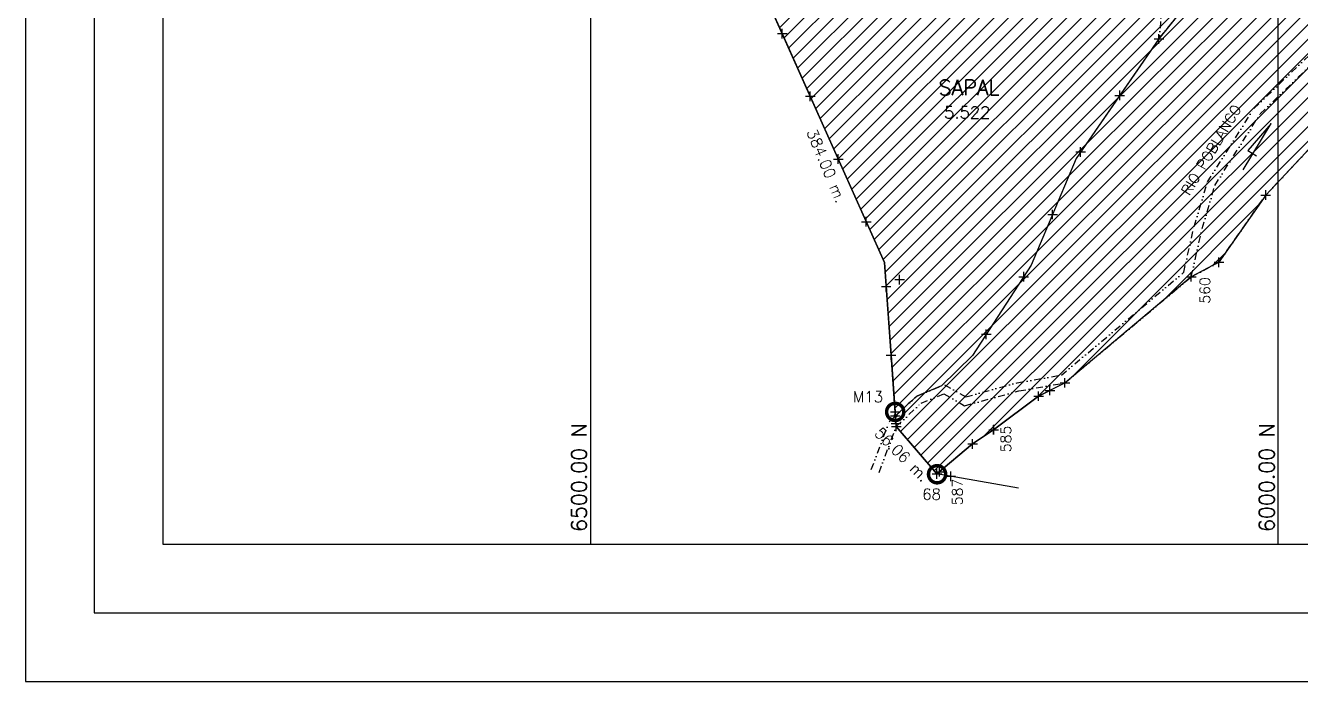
# Model space of a CAD drawing. Extents: x 14987 to 28539, y 5455 to 9112.
# Drawn here: x 22785 to 23712, y 5455 to 5932 of the extents above; entities that cross this region are included whole.
import ezdxf
from ezdxf.enums import TextEntityAlignment as Align

# ---------------------------------------------------------------- set-up
doc = ezdxf.new("R2010")
doc.units = 0
doc.header["$LTSCALE"] = 10
doc.header["$MEASUREMENT"] = 0
doc.header["$PDMODE"] = 2
doc.header["$PDSIZE"] = 3.5
doc.linetypes.add('DASHDOT', pattern=[1, 0.5, -0.25, 0, -0.25])
doc.linetypes.add('DIVIDE', pattern=[1.25, 0.5, -0.25, 0, -0.25, 0, -0.25])
for name, color, linetype in [('AREA', 2, 'Continuous'), ('CANO', 5, 'DIVIDE'), ('CERCO', 2, 'Continuous'), ('COORD', 8, 'Continuous'), ('COORDENADAS', 1, 'Continuous'), ('COTA', 7, 'Continuous'), ('HOJA', 8, 'Continuous'), ('LINEA', 7, 'Continuous'), ('MOJON', 2, 'Continuous'), ('PL', 3, 'Continuous'), ('PUA', 1, 'Continuous'), ('R', 1, 'Continuous'), ('r-100', 6, 'Continuous'), ('R-100B', 6, 'Continuous'), ('R60', 2, 'Continuous'), ('R80', 2, 'Continuous'), ('RASTROJO', 2, 'DASHDOT')]:
    doc.layers.add(name, color=color, linetype=linetype)
doc.styles.add('textstyle4', font='')
doc.styles.get('textstyle4').set_extended_font_data('simplex')
pattern_1 = [(45, (2299.249, 0), (-5.3033009, 5.3033009), [])]

msp = doc.modelspace()

# ---------------------------------------------------------------- hatches: boundary and pattern name
at = {"layer": 'COORDENADAS', "true_color": 0x0075eb, "transparency": 33554687}
h = msp.add_hatch(dxfattribs=at)
h.set_pattern_fill('LINE', color=150, scale=60, angle=45, style=0, pattern_type=0)
h.set_pattern_definition(pattern_1)
h.paths.add_polyline_path([(23227.91, 6248.39), (23267.41, 6275.77), (23283.1, 6315.57), (23297.72, 6330.15), (23322.8, 6341.46), (23433.73, 6337.38), (23465.29, 6328.24), (23500.96, 6312.99), (23509.51, 6280.25), (23512, 6264.91), (23501.01, 6208.98), (23531.79, 6145.09), (23653.2, 6209.88), (23722.21, 6247.54), (23750.44, 6235.27), (23766.5, 6222.46), (23854.37, 6207.07), (23872.42, 6188.46), (23880.59, 6158.36), (23874.2, 6118.43), (23806.35, 6098.49), (23785.01, 6075.02), (23759.46, 6062.55), (23733.86, 6068.12), (23707.66, 6054.44), (23667.9, 5995.45), (23609.13, 5922.19), (23548.94, 5835.22), (23516.35, 5757.66), (23473.48, 5691.71), (23451.06, 5669.67), (23432.98, 5662.34), (23429.32, 5658.91), (23426.83, 5656.57), (23419.25, 5649.47), (23417.53, 5647.85), (23417.12, 5653.5), (23414.34, 5692.15), (23409.5, 5759.56), (23314.75, 5971.79), (23251.22, 6168.73)], flags=0)
at = {"layer": 'COORDENADAS', "true_color": 0x00753b, "transparency": 33554687}
h = msp.add_hatch(dxfattribs=at)
h.set_pattern_fill('LINE', color=116, scale=60, angle=45, style=0, pattern_type=0)
h.set_pattern_definition(pattern_1)
h.paths.add_polyline_path([(23417.53, 5647.85), (23432.98, 5662.34), (23451.06, 5669.67), (23473.48, 5691.71), (23516.35, 5757.66), (23548.94, 5835.22), (23609.13, 5922.19), (23667.9, 5995.45), (23707.66, 6054.44), (23732.95, 6068.32), (23759.46, 6062.55), (23785.01, 6075.02), (23806.35, 6098.49), (23874.2, 6118.43), (23964.86, 6004.63), (23944.17, 5966.29), (23855.43, 5896.22), (23823.61, 5882.78), (23786.28, 5876.03), (23722.98, 5847.01), (23686.91, 5808.62), (23652.82, 5759.69), (23632.7, 5749.09), (23540.99, 5672.02), (23521.61, 5662.24), (23488.9, 5637.74), (23473.68, 5627.46), (23447.65, 5605.68), (23418.08, 5640.16)], flags=0)

# ---------------------------------------------------------------- linework, layer by layer
at = {"layer": 'AREA'}
for p in [(23686.91, 5808.62), (23652.82, 5759.69), (23420.56, 5747.07), (23632.7, 5749.09), (23540.81, 5671.93), (23521.61, 5662.24), (23417.35, 5650.78), (23417.53, 5647.85), (23417.53, 5647.85), (23417.53, 5647.85), (23418.08, 5640.16), (23488.9, 5637.74), (23473.68, 5627.46), (23447.65, 5605.68)]:
    msp.add_point(p, dxfattribs=at)
at = {"layer": 'CANO', "color": 152, "true_color": 0x2a7dc6}
for points in [[(23399.97, 5608.88), (23412.96, 5643.57), (23432.98, 5662.34), (23453.27, 5670.57), (23468.66, 5661.72), (23506.01, 5671.96), (23538.19, 5677.55), (23627.29, 5752.37), (23634.75, 5785.78), (23644.39, 5818.11), (23678.2, 5871.52), (23732.26, 5923.67)], [(23405.58, 5606.78), (23418.08, 5640.16), (23436.26, 5657.21), (23452.81, 5663.92), (23467.84, 5655.29), (23507.32, 5666.11), (23540.81, 5671.93), (23632.7, 5749.09), (23640.55, 5784.27), (23649.89, 5815.61), (23682.88, 5867.71), (23738.5, 5921.37)]]:
    msp.add_lwpolyline(points, dxfattribs=at)
at = {"layer": 'CERCO'}
for points in [[(23314.75, 5971.79), (23409.5, 5759.56), (23418.08, 5640.16), (23447.65, 5605.68), (23473.68, 5627.46), (23488.9, 5637.74), (23521.61, 5662.24), (23540.81, 5671.93)], [(23609.33, 5922.47), (23548.94, 5835.22), (23516.35, 5757.66), (23473.48, 5691.71), (23451.06, 5669.67)], [(23506.97, 5595.33), (23447.65, 5605.68)]]:
    msp.add_lwpolyline(points, dxfattribs=at)
at = {"layer": 'COORD'}
for p, q in [((23195.7, 9011.95), (23195.7, 5554.59)), ((23695.7, 9011.95), (23695.7, 5554.59))]:
    msp.add_line(p, q, dxfattribs=at)
at = {"layer": 'COORDENADAS'}
for p, q in [((23195.7, 5654.59), (23195.7, 5554.59)), ((23695.7, 5654.59), (23695.7, 5554.59))]:
    msp.add_line(p, q, dxfattribs=at)
at = {"layer": 'COTA'}
msp.add_circle((23417.53, 5647.85), 1, dxfattribs=at)
at = {"layer": 'HOJA'}
for points in [[(23722.98, 5847.01), (23686.91, 5808.62), (23652.82, 5759.69), (23632.7, 5749.09), (23540.99, 5672.02), (23521.61, 5662.24), (23488.9, 5637.74), (23473.68, 5627.46), (23447.65, 5605.68), (23418.08, 5640.16), (23417.53, 5647.85), (23417.12, 5653.5), (23414.34, 5692.15), (23409.5, 5759.56), (23314.75, 5971.79), (23251.22, 6168.73), (23227.91, 6248.39)], [(23733.86, 6068.12), (23707.66, 6054.44), (23667.9, 5995.45), (23609.13, 5922.19), (23548.94, 5835.22), (23516.35, 5757.66), (23473.48, 5691.71), (23451.06, 5669.67), (23432.98, 5662.34), (23429.32, 5658.91), (23426.83, 5656.57), (23419.25, 5649.47), (23417.53, 5647.85), (23417.12, 5653.5), (23414.34, 5692.15), (23409.5, 5759.56), (23314.75, 5971.79), (23251.22, 6168.73), (23227.91, 6248.39)]]:
    msp.add_lwpolyline(points, dxfattribs=at)
at = {"layer": 'LINEA', "color": 1, "elevation": 96}
msp.add_lwpolyline([(27774.34, 5454.59), (27774.34, 9111.95), (22784.72, 9111.95), (22784.72, 5454.59)], close=True, dxfattribs=at)
at = {"layer": 'LINEA', "color": 2, "elevation": 96}
msp.add_lwpolyline([(27724.34, 5504.59), (27724.34, 9061.95), (22834.72, 9061.95), (22834.72, 5504.59)], close=True, dxfattribs=at)
at = {"layer": 'LINEA', "color": 7, "elevation": 96}
msp.add_lwpolyline([(27674.34, 5554.59), (27674.34, 9011.95), (22884.72, 9011.95), (22884.72, 5554.59)], close=True, dxfattribs=at)
at = {"layer": 'MOJON', "const_width": 2.5}
for points in [[(23417.35, 5644.53, 1), (23417.35, 5657.03, 1)], [(23447.81, 5599.17, 1), (23447.81, 5611.67, 1)]]:
    msp.add_lwpolyline(points, format="xyb", close=True, dxfattribs=at)
at = {"layer": 'PL'}
msp.add_lwpolyline([(23314.75, 5971.79), (23335.14, 5926.13), (23355.52, 5880.48), (23375.9, 5834.82), (23396.28, 5789.16), (23409.5, 5759.56), (23410.76, 5742.02), (23414.34, 5692.15), (23417.35, 5650.78)], dxfattribs=at)
at = {"layer": 'PUA'}
for p in [(23335.14, 5926.13), (23609.13, 5922.19), (23355.52, 5880.48), (23580.68, 5881.08), (23552.23, 5839.96), (23375.9, 5834.82), (23531.81, 5794.44), (23396.28, 5789.16), (23510.85, 5749.19), (23410.76, 5742.02), (23483.59, 5707.27), (23414.34, 5692.15), (23529.89, 5666.42), (23417.93, 5642.28), (23489.01, 5637.83), (23449.53, 5607.25), (23457.72, 5603.92)]:
    msp.add_point(p, dxfattribs=at)
at = {"layer": 'R'}
msp.add_lwpolyline([(23314.75, 5971.79), (23335.14, 5926.13), (23355.52, 5880.48), (23375.9, 5834.82), (23396.28, 5789.16), (23409.5, 5759.56), (23410.76, 5742.02), (23414.34, 5692.15), (23417.35, 5650.78)], dxfattribs=at)
msp.add_lwpolyline([(23314.75, 5971.79), (23335.14, 5926.13), (23355.52, 5880.48), (23375.9, 5834.82), (23396.28, 5789.16), (23409.5, 5759.56), (23410.76, 5742.02), (23414.34, 5692.15), (23417.35, 5650.78)], dxfattribs=at)
at = {"layer": 'R60'}
msp.add_lwpolyline([(23670.52, 5827.05), (23690.81, 5860.71), (23673.73, 5840.94), (23680.13, 5837.2)], dxfattribs=at)
at = {"layer": 'RASTROJO'}
for points in [[(23775.98, 6092.52), (23771.1, 6089.23), (23762.93, 6086.6), (23695.73, 6057.94), (23687.7, 6049.84), (23674.26, 6041.38), (23637.24, 6011.14), (23626.13, 5999.98), (23624.92, 5997.47), (23625.14, 5981.61), (23623.29, 5977.83), (23613.03, 5965.17), (23609.33, 5922.47), (23667.9, 5995.45), (23707.66, 6054.44), (23733.86, 6068.12), (23759.46, 6062.55), (23785.01, 6075.02)], [(23632.7, 5749.09), (23652.82, 5759.69), (23686.91, 5808.62), (23722.98, 5847.01), (23786.28, 5876.03), (23823.61, 5882.78), (23855.56, 5896.28), (23944.17, 5966.29), (23964.86, 6004.63), (24006.29, 6016.6)]]:
    msp.add_lwpolyline(points, dxfattribs=at)

# ---------------------------------------------------------------- texts
at = {"layer": 'AREA', "style": 'textstyle4'}
for s, p in [('560', (23646.38, 5729.53)), ('585', (23501.6, 5621.39)), ('587', (23466.3, 5582.83))]:
    msp.add_text(s, height=7.5, rotation=90, dxfattribs=at).set_placement(p)
at = {"layer": 'r-100', "style": 'textstyle4'}
msp.add_text('SAPAL', height=11, dxfattribs=at).set_placement((23471.15, 5881.32), align=Align.CENTER)
at = {"layer": 'R-100B', "style": 'textstyle4'}
msp.add_text('5.522', height=8.726, dxfattribs=at).set_placement((23469.72, 5864.34), align=Align.CENTER)
at = {"layer": 'R60', "style": 'textstyle4'}
msp.add_text('RIO POBLANCO', height=7.5075, rotation=58.9663, dxfattribs=at).set_placement((23631.27, 5807.74))
for s, rotation, p in [('384.00 m.', 292.68596, (23363.63, 5828.32)), ('56.06 m.', 315.03427, (23419.33, 5616.94))]:
    msp.add_text(s, height=8, rotation=rotation, dxfattribs=at).set_placement(p, align=Align.CENTER)
for s, p in [('M13', (23397.6, 5657.78)), ('68', (23443.8, 5586.89))]:
    msp.add_text(s, height=8, dxfattribs=at).set_placement(p, align=Align.CENTER)
at = {"layer": 'R80', "style": 'textstyle4'}
for s, p in [('6500.00 N', (23192.86, 5602.99)), ('6000.00 N', (23693.14, 5602.99))]:
    msp.add_text(s, height=11, rotation=90, dxfattribs=at).set_placement(p, align=Align.CENTER)

doc.saveas('drawing.dxf')
